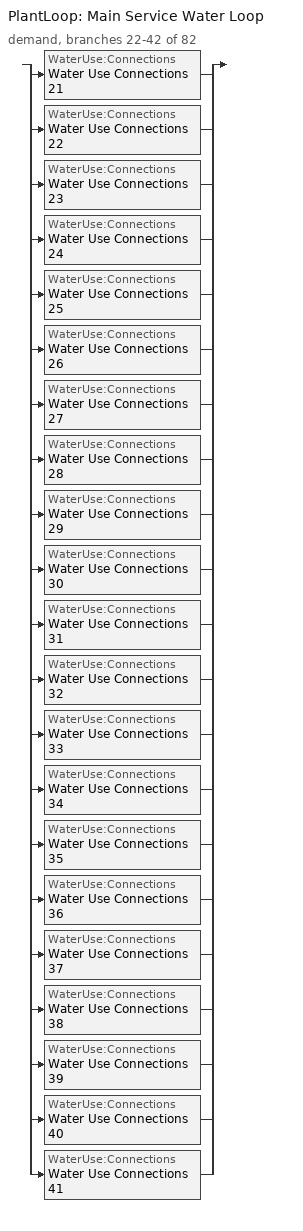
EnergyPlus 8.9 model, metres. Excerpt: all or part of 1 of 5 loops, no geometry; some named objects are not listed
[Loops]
PlantLoop 'Main Service Water Loop'
 demand, branches 22-42 of 82: split
  | WaterUse:Connections 'Water Use Connections 21'
  | WaterUse:Connections 'Water Use Connections 22'
  | WaterUse:Connections 'Water Use Connections 23'
  | WaterUse:Connections 'Water Use Connections 24'
  | WaterUse:Connections 'Water Use Connections 25'
  | WaterUse:Connections 'Water Use Connections 26'
  | WaterUse:Connections 'Water Use Connections 27'
  | WaterUse:Connections 'Water Use Connections 28'
  | WaterUse:Connections 'Water Use Connections 29'
  | WaterUse:Connections 'Water Use Connections 30'
  | WaterUse:Connections 'Water Use Connections 31'
  | WaterUse:Connections 'Water Use Connections 32'
  | WaterUse:Connections 'Water Use Connections 33'
  | WaterUse:Connections 'Water Use Connections 34'
  | WaterUse:Connections 'Water Use Connections 35'
  | WaterUse:Connections 'Water Use Connections 36'
  | WaterUse:Connections 'Water Use Connections 37'
  | WaterUse:Connections 'Water Use Connections 38'
  | WaterUse:Connections 'Water Use Connections 39'
  | WaterUse:Connections 'Water Use Connections 40'
  | WaterUse:Connections 'Water Use Connections 41'
[WaterUse:Connections]
Name | Water Use Equipment Name 1
Water Use Connections 21 | F3 n1 apartment Service Water Use 0.06gal/min
Water Use Connections 22 | F3 n2 apartment Service Water Use 0.06gal/min
Water Use Connections 23 | F3 s1 apartment Service Water Use 0.06gal/min
Water Use Connections 24 | F3 s2 apartment Service Water Use 0.06gal/min
Water Use Connections 25 | F4 sw apartment Service Water Use 0.06gal/min
Water Use Connections 26 | F4 nw apartment Service Water Use 0.06gal/min
Water Use Connections 27 | F4 se apartment Service Water Use 0.06gal/min
Water Use Connections 28 | F4 ne apartment Service Water Use 0.06gal/min
Water Use Connections 29 | F4 n1 apartment Service Water Use 0.06gal/min
Water Use Connections 30 | F4 n2 apartment Service Water Use 0.06gal/min
Water Use Connections 31 | F4 s1 apartment Service Water Use 0.06gal/min
Water Use Connections 32 | F4 s2 apartment Service Water Use 0.06gal/min
Water Use Connections 33 | M sw apartment Service Water Use 0.06gal/min
Water Use Connections 34 | M nw apartment Service Water Use 0.06gal/min
Water Use Connections 35 | M se apartment Service Water Use 0.06gal/min
Water Use Connections 36 | M ne apartment Service Water Use 0.06gal/min
Water Use Connections 37 | M n1 apartment Service Water Use 0.06gal/min
Water Use Connections 38 | M n2 apartment Service Water Use 0.06gal/min
Water Use Connections 39 | M s1 apartment Service Water Use 0.06gal/min
Water Use Connections 40 | M s2 apartment Service Water Use 0.06gal/min
Water Use Connections 41 | F6 sw apartment Service Water Use 0.06gal/min
[WaterUse:Equipment] Peak Flow Rate {m3/s}=3.95699e-06; Flow Rate Fraction Schedule=NECB-G-Service Water Heating
Name | Target Temperature Schedule | Zone | Sensible Fraction Schedule | Latent Fraction Schedule
F3 n1 apartment Service Water Use 0.06gal/min | Schedule Ruleset 65 | Sp-F3 N1 Apartment Sys-1 Flr-9 Sch-G HPlcmt-north ZN | Schedule Ruleset 63 | Schedule Ruleset 64
F3 n2 apartment Service Water Use 0.06gal/min | Schedule Ruleset 68 | Sp-F3 N2 Apartment Sys-1 Flr-9 Sch-G HPlcmt-north ZN | Schedule Ruleset 66 | Schedule Ruleset 67
F3 s1 apartment Service Water Use 0.06gal/min | Schedule Ruleset 71 | Sp-F3 S1 Apartment Sys-1 Flr-9 Sch-G HPlcmt-south ZN | Schedule Ruleset 69 | Schedule Ruleset 70
F3 s2 apartment Service Water Use 0.06gal/min | Schedule Ruleset 74 | Sp-F3 S2 Apartment Sys-1 Flr-9 Sch-G HPlcmt-south ZN | Schedule Ruleset 72 | Schedule Ruleset 73
F4 sw apartment Service Water Use 0.06gal/min | Schedule Ruleset 77 | Sp-F4 SW Apartment Sys-1 Flr-8 Sch-G HPlcmt-south ZN | Schedule Ruleset 75 | Schedule Ruleset 76
F4 nw apartment Service Water Use 0.06gal/min | Schedule Ruleset 80 | Sp-F4 NW Apartment Sys-1 Flr-8 Sch-G HPlcmt-north ZN | Schedule Ruleset 78 | Schedule Ruleset 79
F4 se apartment Service Water Use 0.06gal/min | Schedule Ruleset 83 | Sp-F4 SE Apartment Sys-1 Flr-8 Sch-G HPlcmt-south ZN | Schedule Ruleset 81 | Schedule Ruleset 82
F4 ne apartment Service Water Use 0.06gal/min | Schedule Ruleset 86 | Sp-F4 NE Apartment Sys-1 Flr-8 Sch-G HPlcmt-north ZN | Schedule Ruleset 84 | Schedule Ruleset 85
F4 n1 apartment Service Water Use 0.06gal/min | Schedule Ruleset 89 | Sp-F4 N1 Apartment Sys-1 Flr-8 Sch-G HPlcmt-north ZN | Schedule Ruleset 87 | Schedule Ruleset 88
F4 n2 apartment Service Water Use 0.06gal/min | Schedule Ruleset 92 | Sp-F4 N2 Apartment Sys-1 Flr-8 Sch-G HPlcmt-north ZN | Schedule Ruleset 90 | Schedule Ruleset 91
F4 s1 apartment Service Water Use 0.06gal/min | Schedule Ruleset 95 | Sp-F4 S1 Apartment Sys-1 Flr-8 Sch-G HPlcmt-south ZN | Schedule Ruleset 93 | Schedule Ruleset 94
F4 s2 apartment Service Water Use 0.06gal/min | Schedule Ruleset 98 | Sp-F4 S2 Apartment Sys-1 Flr-8 Sch-G HPlcmt-south ZN | Schedule Ruleset 96 | Schedule Ruleset 97
M sw apartment Service Water Use 0.06gal/min | Schedule Ruleset 101 | Sp-M SW Apartment Sys-1 Flr-1 Sch-G HPlcmt-south ZN | Schedule Ruleset 99 | Schedule Ruleset 100
M nw apartment Service Water Use 0.06gal/min | Schedule Ruleset 104 | Sp-M NW Apartment Sys-1 Flr-1 Sch-G HPlcmt-north ZN | Schedule Ruleset 102 | Schedule Ruleset 103
M se apartment Service Water Use 0.06gal/min | Schedule Ruleset 107 | Sp-M SE Apartment Sys-1 Flr-1 Sch-G HPlcmt-south ZN | Schedule Ruleset 105 | Schedule Ruleset 106
M ne apartment Service Water Use 0.06gal/min | Schedule Ruleset 110 | Sp-M NE Apartment Sys-1 Flr-1 Sch-G HPlcmt-north ZN | Schedule Ruleset 108 | Schedule Ruleset 109
M n1 apartment Service Water Use 0.06gal/min | Schedule Ruleset 113 | Sp-M N1 Apartment Sys-1 Flr-1 Sch-G HPlcmt-north ZN | Schedule Ruleset 111 | Schedule Ruleset 112
M n2 apartment Service Water Use 0.06gal/min | Schedule Ruleset 116 | Sp-M N2 Apartment Sys-1 Flr-1 Sch-G HPlcmt-north ZN | Schedule Ruleset 114 | Schedule Ruleset 115
M s1 apartment Service Water Use 0.06gal/min | Schedule Ruleset 119 | Sp-M S1 Apartment Sys-1 Flr-1 Sch-G HPlcmt-south ZN | Schedule Ruleset 117 | Schedule Ruleset 118
M s2 apartment Service Water Use 0.06gal/min | Schedule Ruleset 122 | Sp-M S2 Apartment Sys-1 Flr-1 Sch-G HPlcmt-south ZN | Schedule Ruleset 120 | Schedule Ruleset 121
F6 sw apartment Service Water Use 0.06gal/min | Schedule Ruleset 125 | Sp-F6 SW Apartment Sys-1 Flr-2 Sch-G HPlcmt-south ZN | Schedule Ruleset 123 | Schedule Ruleset 124
[Schedule:Day:Interval]
NECB-G-Service Water Heating Default; NECB-G-Service Water Heating Default|Wkdy Day: No, 01:00, 0.1, 06:00, 0.05, 07:00, 0.2, 08:00, 0.8, 09:00, 0.7, 10:00, 0.5, 11:00, 0.4, 14:00, 0.2, 15:00, 0.3, 17:00, 0.5, 19:00, 0.7, 21:00, 0.4, 23:00, 0.2, 24:00, 0.1
NECB-G-Service Water Heating Sat Day: No, 01:00, 0.1, 07:00, 0.05, 08:00, 0.2, 11:00, 0.5, 15:00, 0.3, 16:00, 0.7, 17:00, 0.9, 19:00, 0.7, 20:00, 0.6, 21:00, 0.5, 22:00, 0.4, 23:00, 0.3, 24:00, 0.2
NECB-G-Service Water Heating Sun|Hol Day: No, 01:00, 0.1, 08:00, 0.05, 09:00, 0.2, 11:00, 0.3, 13:00, 0.2, 14:00, 0.3, 15:00, 0.4, 16:00, 0.5, 17:00, 0.6, 18:00, 0.7, 19:00, 0.4, 20:00, 0.3, 24:00, 0.2
Schedule Day 100; Schedule Day 103; Schedule Day 106; Schedule Day 109; Schedule Day 112; Schedule Day 115; Schedule Day 118; Schedule Day 121; Schedule Day 124; Schedule Day 127; Schedule Day 130; Schedule Day 70; Schedule Day 73; Schedule Day 76; Schedule Day 79; Schedule Day 82; Schedule Day 85; Schedule Day 88; Schedule Day 91; Schedule Day 94; Schedule Day 97: No, 24:00, 60
Schedule Day 101; Schedule Day 104; Schedule Day 107; Schedule Day 110; Schedule Day 113; Schedule Day 116; Schedule Day 119; Schedule Day 122; Schedule Day 125; Schedule Day 128; Schedule Day 68; Schedule Day 71; Schedule Day 74; Schedule Day 77; Schedule Day 80; Schedule Day 83; Schedule Day 86; Schedule Day 89; Schedule Day 92; Schedule Day 95; Schedule Day 98: No, 24:00, 0.2
Schedule Day 102; Schedule Day 105; Schedule Day 108; Schedule Day 111; Schedule Day 114; Schedule Day 117; Schedule Day 120; Schedule Day 123; Schedule Day 126; Schedule Day 129; Schedule Day 69; Schedule Day 72; Schedule Day 75; Schedule Day 78; Schedule Day 81; Schedule Day 84; Schedule Day 87; Schedule Day 90; Schedule Day 93; Schedule Day 96; Schedule Day 99: No, 24:00, 0.05
[Schedule:Week:Daily]
Schedule:Week:Daily {02a127e0-9dd7-4efb-8898-b5298c0a260c}: NECB-G-Service Water Heating Sun|Hol Day, NECB-G-Service Water Heating Default|Wkdy Day, NECB-G-Service Water Heating Default|Wkdy Day, NECB-G-Service Water Heating Default|Wkdy Day, NECB-G-Service Water Heating Default|Wkdy Day, NECB-G-Service Water Heating Default|Wkdy Day, NECB-G-Service Water Heating Sat Day, NECB-G-Service Water Heating Default, NECB-G-Service Water Heating Default, NECB-G-Service Water Heating Default, NECB-G-Service Water Heating Default, NECB-G-Service Water Heating Default
Schedule:Week:Daily {b86c1ddc-6c1c-43a0-9990-a75f8faebba9}: Schedule Day 105, Schedule Day 105, Schedule Day 105, Schedule Day 105, Schedule Day 105, Schedule Day 105, Schedule Day 105, Schedule Day 105, Schedule Day 105, Schedule Day 105, Schedule Day 105, Schedule Day 105
Schedule:Week:Daily {a6ef1635-f467-4a28-8e60-33da61fb8566}: Schedule Day 106, Schedule Day 106, Schedule Day 106, Schedule Day 106, Schedule Day 106, Schedule Day 106, Schedule Day 106, Schedule Day 106, Schedule Day 106, Schedule Day 106, Schedule Day 106, Schedule Day 106
Schedule:Week:Daily {30225669-947f-4650-844c-daf89e069d94}: Schedule Day 107, Schedule Day 107, Schedule Day 107, Schedule Day 107, Schedule Day 107, Schedule Day 107, Schedule Day 107, Schedule Day 107, Schedule Day 107, Schedule Day 107, Schedule Day 107, Schedule Day 107
Schedule:Week:Daily {61d95c71-06b5-4b14-82bf-d4774b12fff1}: Schedule Day 108, Schedule Day 108, Schedule Day 108, Schedule Day 108, Schedule Day 108, Schedule Day 108, Schedule Day 108, Schedule Day 108, Schedule Day 108, Schedule Day 108, Schedule Day 108, Schedule Day 108
Schedule:Week:Daily {19148a41-9fac-4177-b256-a11e5601d271}: Schedule Day 109, Schedule Day 109, Schedule Day 109, Schedule Day 109, Schedule Day 109, Schedule Day 109, Schedule Day 109, Schedule Day 109, Schedule Day 109, Schedule Day 109, Schedule Day 109, Schedule Day 109
Schedule:Week:Daily {b7dbbd2f-1d0f-44bb-8ea4-5ca5c563b4ef}: Schedule Day 110, Schedule Day 110, Schedule Day 110, Schedule Day 110, Schedule Day 110, Schedule Day 110, Schedule Day 110, Schedule Day 110, Schedule Day 110, Schedule Day 110, Schedule Day 110, Schedule Day 110
Schedule:Week:Daily {2e9a4a59-d84a-4f31-9b57-d9a06680b5c9}: Schedule Day 111, Schedule Day 111, Schedule Day 111, Schedule Day 111, Schedule Day 111, Schedule Day 111, Schedule Day 111, Schedule Day 111, Schedule Day 111, Schedule Day 111, Schedule Day 111, Schedule Day 111
Schedule:Week:Daily {4bb26826-a475-4523-9afe-a843620931a8}: Schedule Day 112, Schedule Day 112, Schedule Day 112, Schedule Day 112, Schedule Day 112, Schedule Day 112, Schedule Day 112, Schedule Day 112, Schedule Day 112, Schedule Day 112, Schedule Day 112, Schedule Day 112
Schedule:Week:Daily {f097fcb7-4e84-49b0-a480-67f6da72b83f}: Schedule Day 113, Schedule Day 113, Schedule Day 113, Schedule Day 113, Schedule Day 113, Schedule Day 113, Schedule Day 113, Schedule Day 113, Schedule Day 113, Schedule Day 113, Schedule Day 113, Schedule Day 113
Schedule:Week:Daily {74f3e721-7165-46a5-ae5c-d3b6b987062c}: Schedule Day 114, Schedule Day 114, Schedule Day 114, Schedule Day 114, Schedule Day 114, Schedule Day 114, Schedule Day 114, Schedule Day 114, Schedule Day 114, Schedule Day 114, Schedule Day 114, Schedule Day 114
Schedule:Week:Daily {49d8f555-106e-40eb-b681-a9c149e60e90}: Schedule Day 115, Schedule Day 115, Schedule Day 115, Schedule Day 115, Schedule Day 115, Schedule Day 115, Schedule Day 115, Schedule Day 115, Schedule Day 115, Schedule Day 115, Schedule Day 115, Schedule Day 115
Schedule:Week:Daily {23a52438-a6c4-4e6a-a929-7a7de9c6dac9}: Schedule Day 116, Schedule Day 116, Schedule Day 116, Schedule Day 116, Schedule Day 116, Schedule Day 116, Schedule Day 116, Schedule Day 116, Schedule Day 116, Schedule Day 116, Schedule Day 116, Schedule Day 116
Schedule:Week:Daily {9595aafb-ce7c-4bfd-a5ec-580bb032dd8e}: Schedule Day 117, Schedule Day 117, Schedule Day 117, Schedule Day 117, Schedule Day 117, Schedule Day 117, Schedule Day 117, Schedule Day 117, Schedule Day 117, Schedule Day 117, Schedule Day 117, Schedule Day 117
Schedule:Week:Daily {e79e5f0c-b970-4050-970c-3b4fab0625dd}: Schedule Day 118, Schedule Day 118, Schedule Day 118, Schedule Day 118, Schedule Day 118, Schedule Day 118, Schedule Day 118, Schedule Day 118, Schedule Day 118, Schedule Day 118, Schedule Day 118, Schedule Day 118
Schedule:Week:Daily {13c1b887-8c23-45d1-b5ab-3363e189972c}: Schedule Day 119, Schedule Day 119, Schedule Day 119, Schedule Day 119, Schedule Day 119, Schedule Day 119, Schedule Day 119, Schedule Day 119, Schedule Day 119, Schedule Day 119, Schedule Day 119, Schedule Day 119
Schedule:Week:Daily {81dda54a-3840-4741-ba3d-6e8a27d1a461}: Schedule Day 120, Schedule Day 120, Schedule Day 120, Schedule Day 120, Schedule Day 120, Schedule Day 120, Schedule Day 120, Schedule Day 120, Schedule Day 120, Schedule Day 120, Schedule Day 120, Schedule Day 120
Schedule:Week:Daily {68d88a39-4ad1-46b2-b142-9c747911cc6f}: Schedule Day 121, Schedule Day 121, Schedule Day 121, Schedule Day 121, Schedule Day 121, Schedule Day 121, Schedule Day 121, Schedule Day 121, Schedule Day 121, Schedule Day 121, Schedule Day 121, Schedule Day 121
Schedule:Week:Daily {202159a5-ae93-4c52-8def-2308d7723b12}: Schedule Day 122, Schedule Day 122, Schedule Day 122, Schedule Day 122, Schedule Day 122, Schedule Day 122, Schedule Day 122, Schedule Day 122, Schedule Day 122, Schedule Day 122, Schedule Day 122, Schedule Day 122
Schedule:Week:Daily {381f95b5-e587-4853-8b18-b1d175b4886c}: Schedule Day 123, Schedule Day 123, Schedule Day 123, Schedule Day 123, Schedule Day 123, Schedule Day 123, Schedule Day 123, Schedule Day 123, Schedule Day 123, Schedule Day 123, Schedule Day 123, Schedule Day 123
Schedule:Week:Daily {19b1b28a-290a-4761-82a2-e30cfc56e657}: Schedule Day 124, Schedule Day 124, Schedule Day 124, Schedule Day 124, Schedule Day 124, Schedule Day 124, Schedule Day 124, Schedule Day 124, Schedule Day 124, Schedule Day 124, Schedule Day 124, Schedule Day 124
Schedule:Week:Daily {7c5d6afb-d901-4e3b-8824-c432bfdf351d}: Schedule Day 125, Schedule Day 125, Schedule Day 125, Schedule Day 125, Schedule Day 125, Schedule Day 125, Schedule Day 125, Schedule Day 125, Schedule Day 125, Schedule Day 125, Schedule Day 125, Schedule Day 125
Schedule:Week:Daily {9fb71d17-dc91-4676-bb29-94ca999451c7}: Schedule Day 126, Schedule Day 126, Schedule Day 126, Schedule Day 126, Schedule Day 126, Schedule Day 126, Schedule Day 126, Schedule Day 126, Schedule Day 126, Schedule Day 126, Schedule Day 126, Schedule Day 126
Schedule:Week:Daily {b1430664-0679-41e0-a377-52ffc1824db8}: Schedule Day 127, Schedule Day 127, Schedule Day 127, Schedule Day 127, Schedule Day 127, Schedule Day 127, Schedule Day 127, Schedule Day 127, Schedule Day 127, Schedule Day 127, Schedule Day 127, Schedule Day 127
Schedule:Week:Daily {0ac90c59-5af4-409f-abdd-0bf9d6e54777}: Schedule Day 128, Schedule Day 128, Schedule Day 128, Schedule Day 128, Schedule Day 128, Schedule Day 128, Schedule Day 128, Schedule Day 128, Schedule Day 128, Schedule Day 128, Schedule Day 128, Schedule Day 128
Schedule:Week:Daily {237759ce-be54-4a55-bb8f-40b4d13d1902}: Schedule Day 129, Schedule Day 129, Schedule Day 129, Schedule Day 129, Schedule Day 129, Schedule Day 129, Schedule Day 129, Schedule Day 129, Schedule Day 129, Schedule Day 129, Schedule Day 129, Schedule Day 129
Schedule:Week:Daily {c421d8b4-fde0-49e7-bdaf-9af26aa3a1d8}: Schedule Day 130, Schedule Day 130, Schedule Day 130, Schedule Day 130, Schedule Day 130, Schedule Day 130, Schedule Day 130, Schedule Day 130, Schedule Day 130, Schedule Day 130, Schedule Day 130, Schedule Day 130
Schedule:Week:Daily {781f1545-d2c3-4898-bde2-dec43e843715}: Schedule Day 68, Schedule Day 68, Schedule Day 68, Schedule Day 68, Schedule Day 68, Schedule Day 68, Schedule Day 68, Schedule Day 68, Schedule Day 68, Schedule Day 68, Schedule Day 68, Schedule Day 68
Schedule:Week:Daily {ec753e89-e202-4798-8c34-95a8f0a9bef0}: Schedule Day 69, Schedule Day 69, Schedule Day 69, Schedule Day 69, Schedule Day 69, Schedule Day 69, Schedule Day 69, Schedule Day 69, Schedule Day 69, Schedule Day 69, Schedule Day 69, Schedule Day 69
Schedule:Week:Daily {7057ae7b-de81-458e-baa9-0c6710cc06b4}: Schedule Day 70, Schedule Day 70, Schedule Day 70, Schedule Day 70, Schedule Day 70, Schedule Day 70, Schedule Day 70, Schedule Day 70, Schedule Day 70, Schedule Day 70, Schedule Day 70, Schedule Day 70
Schedule:Week:Daily {4f131977-b54e-4cd1-84a7-29b94bb7a06c}: Schedule Day 71, Schedule Day 71, Schedule Day 71, Schedule Day 71, Schedule Day 71, Schedule Day 71, Schedule Day 71, Schedule Day 71, Schedule Day 71, Schedule Day 71, Schedule Day 71, Schedule Day 71
Schedule:Week:Daily {7dab103f-5cef-4af4-98ae-0d8ffd57cf6f}: Schedule Day 72, Schedule Day 72, Schedule Day 72, Schedule Day 72, Schedule Day 72, Schedule Day 72, Schedule Day 72, Schedule Day 72, Schedule Day 72, Schedule Day 72, Schedule Day 72, Schedule Day 72
Schedule:Week:Daily {64297edb-3f26-4f7b-8e2b-5cc75086e346}: Schedule Day 73, Schedule Day 73, Schedule Day 73, Schedule Day 73, Schedule Day 73, Schedule Day 73, Schedule Day 73, Schedule Day 73, Schedule Day 73, Schedule Day 73, Schedule Day 73, Schedule Day 73
Schedule:Week:Daily {b6a2a20f-b1f1-4c8d-94a6-345125f54969}: Schedule Day 74, Schedule Day 74, Schedule Day 74, Schedule Day 74, Schedule Day 74, Schedule Day 74, Schedule Day 74, Schedule Day 74, Schedule Day 74, Schedule Day 74, Schedule Day 74, Schedule Day 74
Schedule:Week:Daily {246adcb1-9a67-4712-a4c2-faa7b6ae94fd}: Schedule Day 75, Schedule Day 75, Schedule Day 75, Schedule Day 75, Schedule Day 75, Schedule Day 75, Schedule Day 75, Schedule Day 75, Schedule Day 75, Schedule Day 75, Schedule Day 75, Schedule Day 75
Schedule:Week:Daily {1c3e9904-9f55-4055-8596-781799e93ff5}: Schedule Day 76, Schedule Day 76, Schedule Day 76, Schedule Day 76, Schedule Day 76, Schedule Day 76, Schedule Day 76, Schedule Day 76, Schedule Day 76, Schedule Day 76, Schedule Day 76, Schedule Day 76
Schedule:Week:Daily {29d24638-b40d-46bb-940e-0e739f90ce65}: Schedule Day 77, Schedule Day 77, Schedule Day 77, Schedule Day 77, Schedule Day 77, Schedule Day 77, Schedule Day 77, Schedule Day 77, Schedule Day 77, Schedule Day 77, Schedule Day 77, Schedule Day 77
Schedule:Week:Daily {62b709d9-6ca7-4af4-9d5f-4eee4726925d}: Schedule Day 78, Schedule Day 78, Schedule Day 78, Schedule Day 78, Schedule Day 78, Schedule Day 78, Schedule Day 78, Schedule Day 78, Schedule Day 78, Schedule Day 78, Schedule Day 78, Schedule Day 78
Schedule:Week:Daily {30b60f25-3621-44fc-8cca-2d12641ab3fd}: Schedule Day 79, Schedule Day 79, Schedule Day 79, Schedule Day 79, Schedule Day 79, Schedule Day 79, Schedule Day 79, Schedule Day 79, Schedule Day 79, Schedule Day 79, Schedule Day 79, Schedule Day 79
Schedule:Week:Daily {62c9ed58-1d49-4542-9e89-c7b357dadfa3}: Schedule Day 80, Schedule Day 80, Schedule Day 80, Schedule Day 80, Schedule Day 80, Schedule Day 80, Schedule Day 80, Schedule Day 80, Schedule Day 80, Schedule Day 80, Schedule Day 80, Schedule Day 80
Schedule:Week:Daily {55e8f5a3-8095-4f6c-b172-010d5a24437e}: Schedule Day 81, Schedule Day 81, Schedule Day 81, Schedule Day 81, Schedule Day 81, Schedule Day 81, Schedule Day 81, Schedule Day 81, Schedule Day 81, Schedule Day 81, Schedule Day 81, Schedule Day 81
Schedule:Week:Daily {94af33b7-4bf4-45ee-9543-ff6f09846a7a}: Schedule Day 82, Schedule Day 82, Schedule Day 82, Schedule Day 82, Schedule Day 82, Schedule Day 82, Schedule Day 82, Schedule Day 82, Schedule Day 82, Schedule Day 82, Schedule Day 82, Schedule Day 82
Schedule:Week:Daily {53eff788-1894-43e1-837b-1db3360b2077}: Schedule Day 83, Schedule Day 83, Schedule Day 83, Schedule Day 83, Schedule Day 83, Schedule Day 83, Schedule Day 83, Schedule Day 83, Schedule Day 83, Schedule Day 83, Schedule Day 83, Schedule Day 83
Schedule:Week:Daily {c09db012-736b-4964-b95d-d050b7e9a354}: Schedule Day 84, Schedule Day 84, Schedule Day 84, Schedule Day 84, Schedule Day 84, Schedule Day 84, Schedule Day 84, Schedule Day 84, Schedule Day 84, Schedule Day 84, Schedule Day 84, Schedule Day 84
Schedule:Week:Daily {2e66b136-7560-4004-a756-8f3555a14304}: Schedule Day 85, Schedule Day 85, Schedule Day 85, Schedule Day 85, Schedule Day 85, Schedule Day 85, Schedule Day 85, Schedule Day 85, Schedule Day 85, Schedule Day 85, Schedule Day 85, Schedule Day 85
Schedule:Week:Daily {fb79504d-199f-4817-bb99-bbd4c9f38b2f}: Schedule Day 86, Schedule Day 86, Schedule Day 86, Schedule Day 86, Schedule Day 86, Schedule Day 86, Schedule Day 86, Schedule Day 86, Schedule Day 86, Schedule Day 86, Schedule Day 86, Schedule Day 86
Schedule:Week:Daily {7a36e38e-5a3c-45d6-a679-49dc15f0a7a8}: Schedule Day 87, Schedule Day 87, Schedule Day 87, Schedule Day 87, Schedule Day 87, Schedule Day 87, Schedule Day 87, Schedule Day 87, Schedule Day 87, Schedule Day 87, Schedule Day 87, Schedule Day 87
Schedule:Week:Daily {4cdfda66-f5c4-45e8-acfd-005c93c432f7}: Schedule Day 88, Schedule Day 88, Schedule Day 88, Schedule Day 88, Schedule Day 88, Schedule Day 88, Schedule Day 88, Schedule Day 88, Schedule Day 88, Schedule Day 88, Schedule Day 88, Schedule Day 88
Schedule:Week:Daily {0e219027-43cf-4171-bcdf-16cb6cbef2e2}: Schedule Day 89, Schedule Day 89, Schedule Day 89, Schedule Day 89, Schedule Day 89, Schedule Day 89, Schedule Day 89, Schedule Day 89, Schedule Day 89, Schedule Day 89, Schedule Day 89, Schedule Day 89
Schedule:Week:Daily {0fdbd02e-2594-4717-8d37-69866355d46a}: Schedule Day 90, Schedule Day 90, Schedule Day 90, Schedule Day 90, Schedule Day 90, Schedule Day 90, Schedule Day 90, Schedule Day 90, Schedule Day 90, Schedule Day 90, Schedule Day 90, Schedule Day 90
Schedule:Week:Daily {381b5dd9-630a-48d8-8b8d-ddd9e930471f}: Schedule Day 91, Schedule Day 91, Schedule Day 91, Schedule Day 91, Schedule Day 91, Schedule Day 91, Schedule Day 91, Schedule Day 91, Schedule Day 91, Schedule Day 91, Schedule Day 91, Schedule Day 91
Schedule:Week:Daily {2a78558a-02f2-4dcb-b456-d7904c24df70}: Schedule Day 92, Schedule Day 92, Schedule Day 92, Schedule Day 92, Schedule Day 92, Schedule Day 92, Schedule Day 92, Schedule Day 92, Schedule Day 92, Schedule Day 92, Schedule Day 92, Schedule Day 92
Schedule:Week:Daily {8e63c9fa-fb5e-43aa-a5c2-cd77d041beae}: Schedule Day 93, Schedule Day 93, Schedule Day 93, Schedule Day 93, Schedule Day 93, Schedule Day 93, Schedule Day 93, Schedule Day 93, Schedule Day 93, Schedule Day 93, Schedule Day 93, Schedule Day 93
Schedule:Week:Daily {a2495742-3266-4739-b5c1-30b9a25e0c59}: Schedule Day 94, Schedule Day 94, Schedule Day 94, Schedule Day 94, Schedule Day 94, Schedule Day 94, Schedule Day 94, Schedule Day 94, Schedule Day 94, Schedule Day 94, Schedule Day 94, Schedule Day 94
Schedule:Week:Daily {a6533bf0-4ad4-468f-9ad9-bfb9d78e03ad}: Schedule Day 95, Schedule Day 95, Schedule Day 95, Schedule Day 95, Schedule Day 95, Schedule Day 95, Schedule Day 95, Schedule Day 95, Schedule Day 95, Schedule Day 95, Schedule Day 95, Schedule Day 95
Schedule:Week:Daily {a8bc9561-4c3f-4689-8ca2-47e9b533d474}: Schedule Day 96, Schedule Day 96, Schedule Day 96, Schedule Day 96, Schedule Day 96, Schedule Day 96, Schedule Day 96, Schedule Day 96, Schedule Day 96, Schedule Day 96, Schedule Day 96, Schedule Day 96
Schedule:Week:Daily {9279f9ba-1890-4214-b100-4816c892e340}: Schedule Day 97, Schedule Day 97, Schedule Day 97, Schedule Day 97, Schedule Day 97, Schedule Day 97, Schedule Day 97, Schedule Day 97, Schedule Day 97, Schedule Day 97, Schedule Day 97, Schedule Day 97
Schedule:Week:Daily {c987c16a-b247-4e1f-9999-249d36e3e497}: Schedule Day 98, Schedule Day 98, Schedule Day 98, Schedule Day 98, Schedule Day 98, Schedule Day 98, Schedule Day 98, Schedule Day 98, Schedule Day 98, Schedule Day 98, Schedule Day 98, Schedule Day 98
Schedule:Week:Daily {82583e80-285f-4a81-b4a1-24e7ad4752e6}: Schedule Day 99, Schedule Day 99, Schedule Day 99, Schedule Day 99, Schedule Day 99, Schedule Day 99, Schedule Day 99, Schedule Day 99, Schedule Day 99, Schedule Day 99, Schedule Day 99, Schedule Day 99
Schedule:Week:Daily {61ead92b-0bff-4214-8b60-d214e54f4bc6}: Schedule Day 100, Schedule Day 100, Schedule Day 100, Schedule Day 100, Schedule Day 100, Schedule Day 100, Schedule Day 100, Schedule Day 100, Schedule Day 100, Schedule Day 100, Schedule Day 100, Schedule Day 100
Schedule:Week:Daily {f0d0cd84-090c-483b-a5a5-2c8d718314d9}: Schedule Day 101, Schedule Day 101, Schedule Day 101, Schedule Day 101, Schedule Day 101, Schedule Day 101, Schedule Day 101, Schedule Day 101, Schedule Day 101, Schedule Day 101, Schedule Day 101, Schedule Day 101
Schedule:Week:Daily {1f5afc20-ec2a-42fe-adb6-ee6ee2daf1db}: Schedule Day 102, Schedule Day 102, Schedule Day 102, Schedule Day 102, Schedule Day 102, Schedule Day 102, Schedule Day 102, Schedule Day 102, Schedule Day 102, Schedule Day 102, Schedule Day 102, Schedule Day 102
Schedule:Week:Daily {05d69ca3-34b0-4343-946e-c4e9346b010b}: Schedule Day 103, Schedule Day 103, Schedule Day 103, Schedule Day 103, Schedule Day 103, Schedule Day 103, Schedule Day 103, Schedule Day 103, Schedule Day 103, Schedule Day 103, Schedule Day 103, Schedule Day 103
Schedule:Week:Daily {a8ec240c-b420-4a6c-8d10-07864481e1de}: Schedule Day 104, Schedule Day 104, Schedule Day 104, Schedule Day 104, Schedule Day 104, Schedule Day 104, Schedule Day 104, Schedule Day 104, Schedule Day 104, Schedule Day 104, Schedule Day 104, Schedule Day 104
[Schedule:Year]
NECB-G-Service Water Heating: Schedule:Week:Daily {02a127e0-9dd7-4efb-8898-b5298c0a260c}, 1, 1, 12, 31
Schedule Ruleset 100: Schedule:Week:Daily {b86c1ddc-6c1c-43a0-9990-a75f8faebba9}, 1, 1, 12, 31
Schedule Ruleset 101: Schedule:Week:Daily {a6ef1635-f467-4a28-8e60-33da61fb8566}, 1, 1, 12, 31
Schedule Ruleset 102: Schedule:Week:Daily {30225669-947f-4650-844c-daf89e069d94}, 1, 1, 12, 31
Schedule Ruleset 103: Schedule:Week:Daily {61d95c71-06b5-4b14-82bf-d4774b12fff1}, 1, 1, 12, 31
Schedule Ruleset 104: Schedule:Week:Daily {19148a41-9fac-4177-b256-a11e5601d271}, 1, 1, 12, 31
Schedule Ruleset 105: Schedule:Week:Daily {b7dbbd2f-1d0f-44bb-8ea4-5ca5c563b4ef}, 1, 1, 12, 31
Schedule Ruleset 106: Schedule:Week:Daily {2e9a4a59-d84a-4f31-9b57-d9a06680b5c9}, 1, 1, 12, 31
Schedule Ruleset 107: Schedule:Week:Daily {4bb26826-a475-4523-9afe-a843620931a8}, 1, 1, 12, 31
Schedule Ruleset 108: Schedule:Week:Daily {f097fcb7-4e84-49b0-a480-67f6da72b83f}, 1, 1, 12, 31
Schedule Ruleset 109: Schedule:Week:Daily {74f3e721-7165-46a5-ae5c-d3b6b987062c}, 1, 1, 12, 31
Schedule Ruleset 110: Schedule:Week:Daily {49d8f555-106e-40eb-b681-a9c149e60e90}, 1, 1, 12, 31
Schedule Ruleset 111: Schedule:Week:Daily {23a52438-a6c4-4e6a-a929-7a7de9c6dac9}, 1, 1, 12, 31
Schedule Ruleset 112: Schedule:Week:Daily {9595aafb-ce7c-4bfd-a5ec-580bb032dd8e}, 1, 1, 12, 31
Schedule Ruleset 113: Schedule:Week:Daily {e79e5f0c-b970-4050-970c-3b4fab0625dd}, 1, 1, 12, 31
Schedule Ruleset 114: Schedule:Week:Daily {13c1b887-8c23-45d1-b5ab-3363e189972c}, 1, 1, 12, 31
Schedule Ruleset 115: Schedule:Week:Daily {81dda54a-3840-4741-ba3d-6e8a27d1a461}, 1, 1, 12, 31
Schedule Ruleset 116: Schedule:Week:Daily {68d88a39-4ad1-46b2-b142-9c747911cc6f}, 1, 1, 12, 31
Schedule Ruleset 117: Schedule:Week:Daily {202159a5-ae93-4c52-8def-2308d7723b12}, 1, 1, 12, 31
Schedule Ruleset 118: Schedule:Week:Daily {381f95b5-e587-4853-8b18-b1d175b4886c}, 1, 1, 12, 31
Schedule Ruleset 119: Schedule:Week:Daily {19b1b28a-290a-4761-82a2-e30cfc56e657}, 1, 1, 12, 31
Schedule Ruleset 120: Schedule:Week:Daily {7c5d6afb-d901-4e3b-8824-c432bfdf351d}, 1, 1, 12, 31
Schedule Ruleset 121: Schedule:Week:Daily {9fb71d17-dc91-4676-bb29-94ca999451c7}, 1, 1, 12, 31
Schedule Ruleset 122: Schedule:Week:Daily {b1430664-0679-41e0-a377-52ffc1824db8}, 1, 1, 12, 31
Schedule Ruleset 123: Schedule:Week:Daily {0ac90c59-5af4-409f-abdd-0bf9d6e54777}, 1, 1, 12, 31
Schedule Ruleset 124: Schedule:Week:Daily {237759ce-be54-4a55-bb8f-40b4d13d1902}, 1, 1, 12, 31
Schedule Ruleset 125: Schedule:Week:Daily {c421d8b4-fde0-49e7-bdaf-9af26aa3a1d8}, 1, 1, 12, 31
Schedule Ruleset 63: Schedule:Week:Daily {781f1545-d2c3-4898-bde2-dec43e843715}, 1, 1, 12, 31
Schedule Ruleset 64: Schedule:Week:Daily {ec753e89-e202-4798-8c34-95a8f0a9bef0}, 1, 1, 12, 31
Schedule Ruleset 65: Schedule:Week:Daily {7057ae7b-de81-458e-baa9-0c6710cc06b4}, 1, 1, 12, 31
Schedule Ruleset 66: Schedule:Week:Daily {4f131977-b54e-4cd1-84a7-29b94bb7a06c}, 1, 1, 12, 31
Schedule Ruleset 67: Schedule:Week:Daily {7dab103f-5cef-4af4-98ae-0d8ffd57cf6f}, 1, 1, 12, 31
Schedule Ruleset 68: Schedule:Week:Daily {64297edb-3f26-4f7b-8e2b-5cc75086e346}, 1, 1, 12, 31
Schedule Ruleset 69: Schedule:Week:Daily {b6a2a20f-b1f1-4c8d-94a6-345125f54969}, 1, 1, 12, 31
Schedule Ruleset 70: Schedule:Week:Daily {246adcb1-9a67-4712-a4c2-faa7b6ae94fd}, 1, 1, 12, 31
Schedule Ruleset 71: Schedule:Week:Daily {1c3e9904-9f55-4055-8596-781799e93ff5}, 1, 1, 12, 31
Schedule Ruleset 72: Schedule:Week:Daily {29d24638-b40d-46bb-940e-0e739f90ce65}, 1, 1, 12, 31
Schedule Ruleset 73: Schedule:Week:Daily {62b709d9-6ca7-4af4-9d5f-4eee4726925d}, 1, 1, 12, 31
Schedule Ruleset 74: Schedule:Week:Daily {30b60f25-3621-44fc-8cca-2d12641ab3fd}, 1, 1, 12, 31
Schedule Ruleset 75: Schedule:Week:Daily {62c9ed58-1d49-4542-9e89-c7b357dadfa3}, 1, 1, 12, 31
Schedule Ruleset 76: Schedule:Week:Daily {55e8f5a3-8095-4f6c-b172-010d5a24437e}, 1, 1, 12, 31
Schedule Ruleset 77: Schedule:Week:Daily {94af33b7-4bf4-45ee-9543-ff6f09846a7a}, 1, 1, 12, 31
Schedule Ruleset 78: Schedule:Week:Daily {53eff788-1894-43e1-837b-1db3360b2077}, 1, 1, 12, 31
Schedule Ruleset 79: Schedule:Week:Daily {c09db012-736b-4964-b95d-d050b7e9a354}, 1, 1, 12, 31
Schedule Ruleset 80: Schedule:Week:Daily {2e66b136-7560-4004-a756-8f3555a14304}, 1, 1, 12, 31
Schedule Ruleset 81: Schedule:Week:Daily {fb79504d-199f-4817-bb99-bbd4c9f38b2f}, 1, 1, 12, 31
Schedule Ruleset 82: Schedule:Week:Daily {7a36e38e-5a3c-45d6-a679-49dc15f0a7a8}, 1, 1, 12, 31
Schedule Ruleset 83: Schedule:Week:Daily {4cdfda66-f5c4-45e8-acfd-005c93c432f7}, 1, 1, 12, 31
Schedule Ruleset 84: Schedule:Week:Daily {0e219027-43cf-4171-bcdf-16cb6cbef2e2}, 1, 1, 12, 31
Schedule Ruleset 85: Schedule:Week:Daily {0fdbd02e-2594-4717-8d37-69866355d46a}, 1, 1, 12, 31
Schedule Ruleset 86: Schedule:Week:Daily {381b5dd9-630a-48d8-8b8d-ddd9e930471f}, 1, 1, 12, 31
Schedule Ruleset 87: Schedule:Week:Daily {2a78558a-02f2-4dcb-b456-d7904c24df70}, 1, 1, 12, 31
Schedule Ruleset 88: Schedule:Week:Daily {8e63c9fa-fb5e-43aa-a5c2-cd77d041beae}, 1, 1, 12, 31
Schedule Ruleset 89: Schedule:Week:Daily {a2495742-3266-4739-b5c1-30b9a25e0c59}, 1, 1, 12, 31
Schedule Ruleset 90: Schedule:Week:Daily {a6533bf0-4ad4-468f-9ad9-bfb9d78e03ad}, 1, 1, 12, 31
Schedule Ruleset 91: Schedule:Week:Daily {a8bc9561-4c3f-4689-8ca2-47e9b533d474}, 1, 1, 12, 31
Schedule Ruleset 92: Schedule:Week:Daily {9279f9ba-1890-4214-b100-4816c892e340}, 1, 1, 12, 31
Schedule Ruleset 93: Schedule:Week:Daily {c987c16a-b247-4e1f-9999-249d36e3e497}, 1, 1, 12, 31
Schedule Ruleset 94: Schedule:Week:Daily {82583e80-285f-4a81-b4a1-24e7ad4752e6}, 1, 1, 12, 31
Schedule Ruleset 95: Schedule:Week:Daily {61ead92b-0bff-4214-8b60-d214e54f4bc6}, 1, 1, 12, 31
Schedule Ruleset 96: Schedule:Week:Daily {f0d0cd84-090c-483b-a5a5-2c8d718314d9}, 1, 1, 12, 31
Schedule Ruleset 97: Schedule:Week:Daily {1f5afc20-ec2a-42fe-adb6-ee6ee2daf1db}, 1, 1, 12, 31
Schedule Ruleset 98: Schedule:Week:Daily {05d69ca3-34b0-4343-946e-c4e9346b010b}, 1, 1, 12, 31
Schedule Ruleset 99: Schedule:Week:Daily {a8ec240c-b420-4a6c-8d10-07864481e1de}, 1, 1, 12, 31
